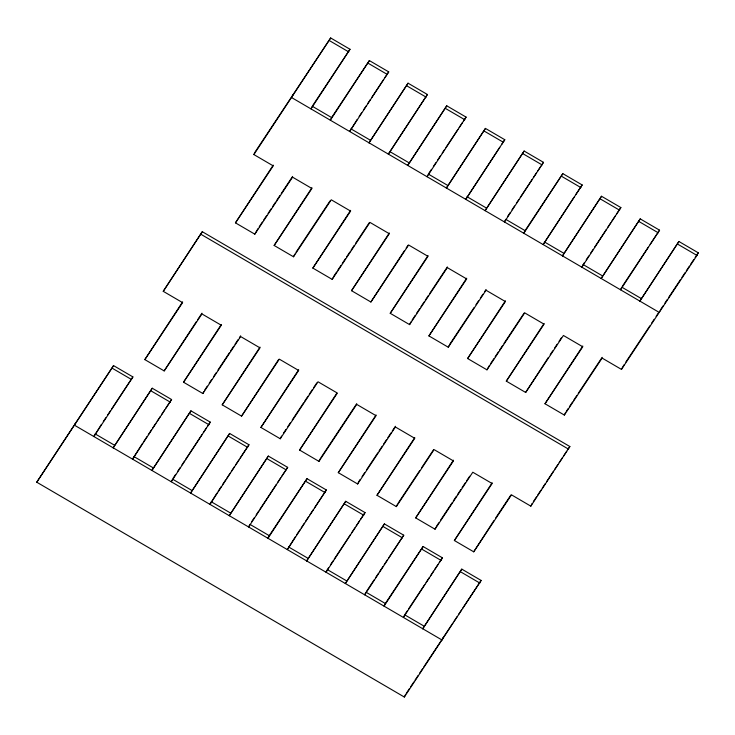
<?xml version="1.0" encoding="UTF-8"?>
<svg xmlns="http://www.w3.org/2000/svg" width="735" height="735" viewBox="0 0 735 735"><rect width="100%" height="100%" fill="white"/><g stroke="black" fill="none" stroke-linecap="round" stroke-linejoin="round"><path stroke-width="1.1" d="M461.782 569.129L422.744 628.747L461.782 569.129L481.131 580.439L404.333 697.037L36.75 482.206L113.548 365.607L132.897 376.917L93.859 436.535L101.43 424.398M75.788 422.597L74.511 425.225L442.093 640.056L443.37 637.42M36.75 482.206L113.548 365.607M454.377 540.519L492.138 483.529L472.789 472.228L435.028 529.209L415.679 517.899L453.44 460.918L434.091 449.609L396.33 506.599L376.991 495.289L414.751 438.308L395.402 426.998L357.642 483.979L338.293 472.678L376.054 415.688L356.714 404.388L318.953 461.369L299.604 450.059L337.365 393.078L318.016 381.777L280.255 438.758L260.907 427.448L298.667 370.468L279.328 359.158L241.567 416.139L222.218 404.838L259.979 347.857L240.63 336.547L202.869 393.528L183.529 382.218L221.29 325.238L201.941 313.937L164.181 370.918L144.832 359.608L182.592 302.627L163.244 291.317L202.29 231.7L569.864 446.531L530.826 506.149L511.477 494.839L473.717 551.82L454.377 540.519L492.156 482.794M163.244 291.317L202.29 231.7M144.832 359.608L182.611 301.892M678.901 241.484L639.863 301.102L678.901 241.484L698.25 252.794L696.973 255.422L621.452 369.393L602.103 358.083L564.342 415.064L544.993 403.754L582.754 346.773L563.414 335.472L525.654 392.453L506.305 381.143L544.065 324.163L524.716 312.853L486.956 369.834L467.616 358.533L505.377 301.552L486.028 290.242L448.267 347.223L428.918 335.913L466.679 278.933L447.33 267.632L409.57 324.613L390.23 313.303L427.99 256.322L408.642 245.012L370.881 302.002L351.532 290.692L389.293 233.712L369.953 222.402L332.192 279.383L312.844 268.082L350.604 211.092L331.255 199.791L293.495 256.772L274.146 245.462L311.906 188.482L292.567 177.172L254.806 234.162L235.457 222.852L273.218 165.871L253.869 154.561L255.146 151.924L330.667 37.963L350.016 49.273L310.978 108.89L312.256 106.253L331.604 117.563L330.327 120.191L369.365 60.573L388.714 71.883L349.667 131.501L357.247 119.373M152.246 388.227L113.199 447.845L152.246 388.227L171.586 399.528L132.548 459.145L142.636 443.214M292.907 94.944L291.63 97.58L659.212 312.403L660.067 310.648M235.457 222.852L273.236 165.136M164.181 370.918L196.3 321.746M253.869 154.561L330.667 37.963M254.806 234.162L257.967 228.677M183.529 382.218L221.308 324.502M190.935 410.837L151.897 470.455L190.935 410.837L210.283 422.147L171.246 481.765L172.091 480.001M274.146 245.462L311.934 187.747M202.869 393.528L203.724 391.773M293.495 256.772L294.772 254.135M222.218 404.838L259.997 347.122M229.623 433.448L190.585 493.066L229.623 433.448L248.972 444.758L209.934 504.375L216.88 493.194M408.054 83.193L369.016 142.81L408.054 83.193L427.402 94.493L388.365 154.111L427.402 94.493M312.844 268.082L350.623 210.357M241.567 416.139L278.712 359.378M332.192 279.383L333.038 277.628M260.907 427.448L298.695 369.733M268.321 456.067L229.283 515.685L268.321 456.067L287.67 467.368L248.623 526.986L249.909 524.349L269.249 535.659L267.972 538.296L307.01 478.678L326.358 489.988L287.321 549.605L295.525 536.522M446.751 105.803L407.714 165.421L446.751 105.803L466.091 117.113L427.053 176.731L427.908 174.967M351.532 290.692L389.32 232.977M280.255 438.758L281.533 436.121M370.881 302.002L404.259 250.929M299.604 450.059L336.759 393.298M485.44 128.414L446.402 188.031L485.44 128.414L504.789 139.724L465.751 199.341L499.754 147.322M390.23 313.303L428.009 255.587M318.953 461.369L320.23 458.732M409.57 324.613L410.856 321.976M338.293 472.678L376.072 414.953M345.707 501.288L306.67 560.906L345.707 501.288L365.047 512.598L326.009 572.216L328.545 567.677M524.138 151.033L485.091 210.651L524.138 151.033L543.477 162.334L504.44 221.952L505.717 219.315L525.066 230.625L523.789 233.261L562.826 173.644L582.175 184.954L543.137 244.571L573.989 197.292M428.918 335.913L466.697 278.197M357.642 483.979L358.496 482.224M448.267 347.223L449.122 345.468M376.991 495.289L414.77 437.573M384.396 523.908L345.358 583.516L384.396 523.908L403.745 535.209L364.707 594.826L365.984 592.189L385.333 603.499L384.047 606.136L423.094 546.518L442.433 557.828L403.396 617.437L404.25 615.682M467.616 358.533L505.395 300.817M396.33 506.599L397.617 503.962M486.956 369.834L489.501 365.304M415.679 517.899L453.458 460.183M601.515 196.254L562.477 255.872L601.515 196.254L620.864 207.564L581.826 267.182L584.362 262.643M506.305 381.143L544.084 323.428M435.028 529.209L435.883 527.454M525.654 392.453L548.328 357.522M640.213 218.874L601.175 278.482L640.213 218.874L659.561 230.174L620.515 289.792L621.801 287.155L641.14 298.465M544.993 403.754L582.782 346.038M473.717 551.82L493.874 520.692M404.333 697.037L405.61 694.4M564.342 415.064L565.619 412.427M530.826 506.149L532.103 503.512M621.452 369.393L623.987 364.854M103.313 421.55L105.831 417.756M107.723 414.908L110.241 411.104M111.499 409.211L132.897 376.917M312.889 105.307L350.016 49.273M197.559 319.844L201.96 313.202M259.225 226.775L262.377 222.025M263.635 220.123L266.777 215.383M268.036 213.481L271.187 208.731M272.446 206.829L275.588 202.079M276.847 200.186L279.998 195.436M281.257 193.535L292.585 176.437M331.604 117.563L369.365 60.573M143.895 441.322L147.046 436.572M148.305 434.67L151.447 429.92M152.705 428.018L155.857 423.277M157.115 421.375L160.258 416.626M161.516 414.724L164.668 409.974M165.926 408.081L171.586 399.528M359.13 116.516L361.648 112.721M363.54 109.873L366.058 106.07M367.941 103.222L370.458 99.427M371.717 97.525L383.679 79.481M384.938 77.579L388.714 71.883M204.78 389.945L207.298 386.141M209.181 383.293L211.698 379.499M213.591 376.651L216.108 372.847M217.992 369.999L229.32 352.91M230.579 351.008L233.73 346.258M234.989 344.357L238.131 339.607M239.389 337.714L240.648 335.812M296.03 252.234L330.015 200.949M173.148 478.173L175.665 474.378M177.558 471.53L180.075 467.726M181.958 464.878L184.476 461.084M185.734 459.182L202.097 434.486M203.356 432.593L206.507 427.844M207.766 425.942L210.283 422.147M333.469 276.746L336.612 272.005M337.87 270.103L341.022 265.353M342.28 263.452L345.422 258.702M346.681 256.809L349.832 252.059M351.091 250.157L354.233 245.407M355.492 243.515L369.337 222.613M218.139 491.292L221.281 486.542M222.54 484.641L225.691 479.9M226.95 477.998L230.092 473.248M231.35 471.346L234.502 466.596M235.76 464.704L238.903 459.954M240.161 458.052L248.972 444.758M428.964 173.138L431.482 169.344M433.365 166.496L435.883 162.692M437.775 159.844L440.293 156.05M442.176 153.202L444.693 149.398M445.952 147.496L457.914 129.452M459.173 127.559L462.315 122.809M463.574 120.907L466.091 117.113M283.425 433.273L285.943 429.47M287.826 426.622L290.343 422.827M292.236 419.979L303.564 402.881M304.823 400.979L307.965 396.229M309.224 394.337L312.375 389.587M313.634 387.685L316.776 382.935M406.143 248.081L408.035 245.233M251.793 521.501L254.31 517.706M256.203 514.858L258.72 511.055M259.979 509.162L276.342 484.466M277.6 482.564L280.742 477.814M282.001 475.922L285.152 471.172M286.411 469.27L287.67 467.368M501.637 144.473L504.789 139.724M269.249 535.659L307.01 478.678M320.855 457.786L356.732 403.653M412.114 320.074L415.257 315.324M416.515 313.432L419.667 308.682M420.925 306.78L424.067 302.03M425.326 300.137L428.477 295.387M429.736 293.486L447.358 266.897M296.784 534.621L299.926 529.871M301.185 527.969L304.336 523.228M305.595 521.326L308.737 516.576M309.995 514.675L313.147 509.925M314.405 508.032L326.358 489.988M507.609 216.467L510.127 212.672M512.01 209.824L514.528 206.02M516.42 203.172L518.938 199.378M520.196 197.476L532.149 179.432M533.408 177.53L536.559 172.78M537.818 170.887L540.96 166.138M542.219 164.236L543.477 162.334M358.919 481.351L360.178 479.45M362.07 476.602L364.588 472.798M366.471 469.95L377.799 452.852M379.058 450.959L382.209 446.209M383.468 444.308L386.61 439.558M387.869 437.665L391.02 432.915M392.279 431.013L395.421 426.263M449.544 344.586L474.093 307.552M475.977 304.703L478.494 300.9M480.387 298.052L482.904 294.257M484.788 291.409L486.046 289.507M525.066 230.625L562.826 173.644M330.438 564.829L332.955 561.035M334.214 559.133L350.577 534.437M351.835 532.544L354.977 527.794M356.236 525.892L359.387 521.143M360.646 519.25L365.047 512.598M575.882 194.444L582.175 184.954M398.241 503.006L419.639 470.722M421.532 467.873L433.485 449.829M490.759 363.402L493.902 358.652M495.16 356.76L498.312 352.01M499.57 350.108L502.712 345.358M503.971 343.456L524.11 313.073M366.609 591.243L374.161 579.851M375.42 577.949L378.571 573.199M379.83 571.297L382.972 566.547M384.23 564.655L387.382 559.905M388.64 558.003L403.745 535.209M586.254 259.795L588.772 256M590.655 253.152L593.173 249.349M594.431 247.447L606.393 229.403M607.652 227.51L610.794 222.76M612.053 220.858L615.204 216.108M616.463 214.216L620.864 207.564M385.333 603.499L423.094 546.518M436.305 526.572L438.823 522.778M440.715 519.93L452.043 502.832M453.302 500.93L456.444 496.18M457.703 494.287L460.854 489.538M462.113 487.636L465.255 482.886M466.514 480.984L469.665 476.243M550.212 354.674L552.729 350.88M554.622 348.032L557.139 344.228M559.023 341.38L561.54 337.585M407.19 611.005L404.673 614.809L424.021 626.11M408.449 609.104L424.812 584.417M426.07 582.515L429.222 577.765M430.48 575.872L433.622 571.123M434.881 569.221L438.032 564.471M439.291 562.569L442.433 557.828M622.426 286.209L648.233 247.272M650.117 244.424L659.561 230.174M495.767 517.844L510.871 495.05M566.253 411.481L568.137 408.632M569.395 406.731L572.547 401.981M573.805 400.088L576.947 395.338M578.206 393.436L602.121 357.348M406.235 693.454L409.386 688.704M410.644 686.802L413.787 682.052M415.045 680.16L418.197 675.41M419.455 673.508L422.597 668.758M423.856 666.856L452.806 623.17M454.065 621.277L457.216 616.527M458.475 614.625L461.617 609.875M462.875 607.983L481.131 580.439M533.362 501.61L536.513 496.86M537.772 494.967L540.914 490.217M542.173 488.316L545.324 483.566M546.583 481.664L553.501 471.218M554.76 469.325L557.911 464.575M559.17 462.673L562.312 457.923M563.57 456.031L566.722 451.281M567.98 449.379L569.864 446.531M625.88 362.006L649.795 325.917M651.679 323.069L654.196 319.266M656.089 316.417L658.606 312.623M660.489 309.775L663.007 305.971M664.899 303.123L667.417 299.329M668.675 297.427L680.628 279.383M681.887 277.481L685.038 272.731M686.297 270.838L689.439 266.088M690.698 264.187L693.849 259.437M695.108 257.535L698.25 252.794M329.39 40.6L348.739 51.909M368.088 63.21L387.428 74.52M406.777 85.82L426.125 97.13M445.465 108.44L464.814 119.741M484.163 131.05L503.512 142.36M522.851 153.661L542.2 164.971M561.549 176.281L580.889 187.581M600.238 198.891L619.587 210.201M638.936 221.501L658.275 232.811M677.624 244.121L696.973 255.422M350.953 128.864L370.293 140.174M389.642 151.483L408.991 162.784M428.33 174.094L447.679 185.395M467.028 196.704L486.377 208.014M544.414 241.934L563.754 253.235M583.103 264.545L602.452 275.855M201.004 234.336L568.587 449.168M112.271 368.244L131.62 379.554M150.96 390.855L170.309 402.164M189.658 413.474L208.997 424.775M228.346 436.085L247.695 447.394M267.044 458.695L286.384 470.005M305.732 481.315L325.081 492.615M344.421 503.925L363.77 515.235M383.119 526.536L402.468 537.845M421.807 549.155L441.156 560.456M460.505 571.766L479.854 583.075M95.137 433.898L114.485 445.208M133.825 456.518L153.174 467.818M172.523 479.128L191.863 490.429M211.211 501.739L230.56 513.048M288.598 546.969L307.947 558.269M327.286 569.579L346.635 580.889"/></g></svg>
